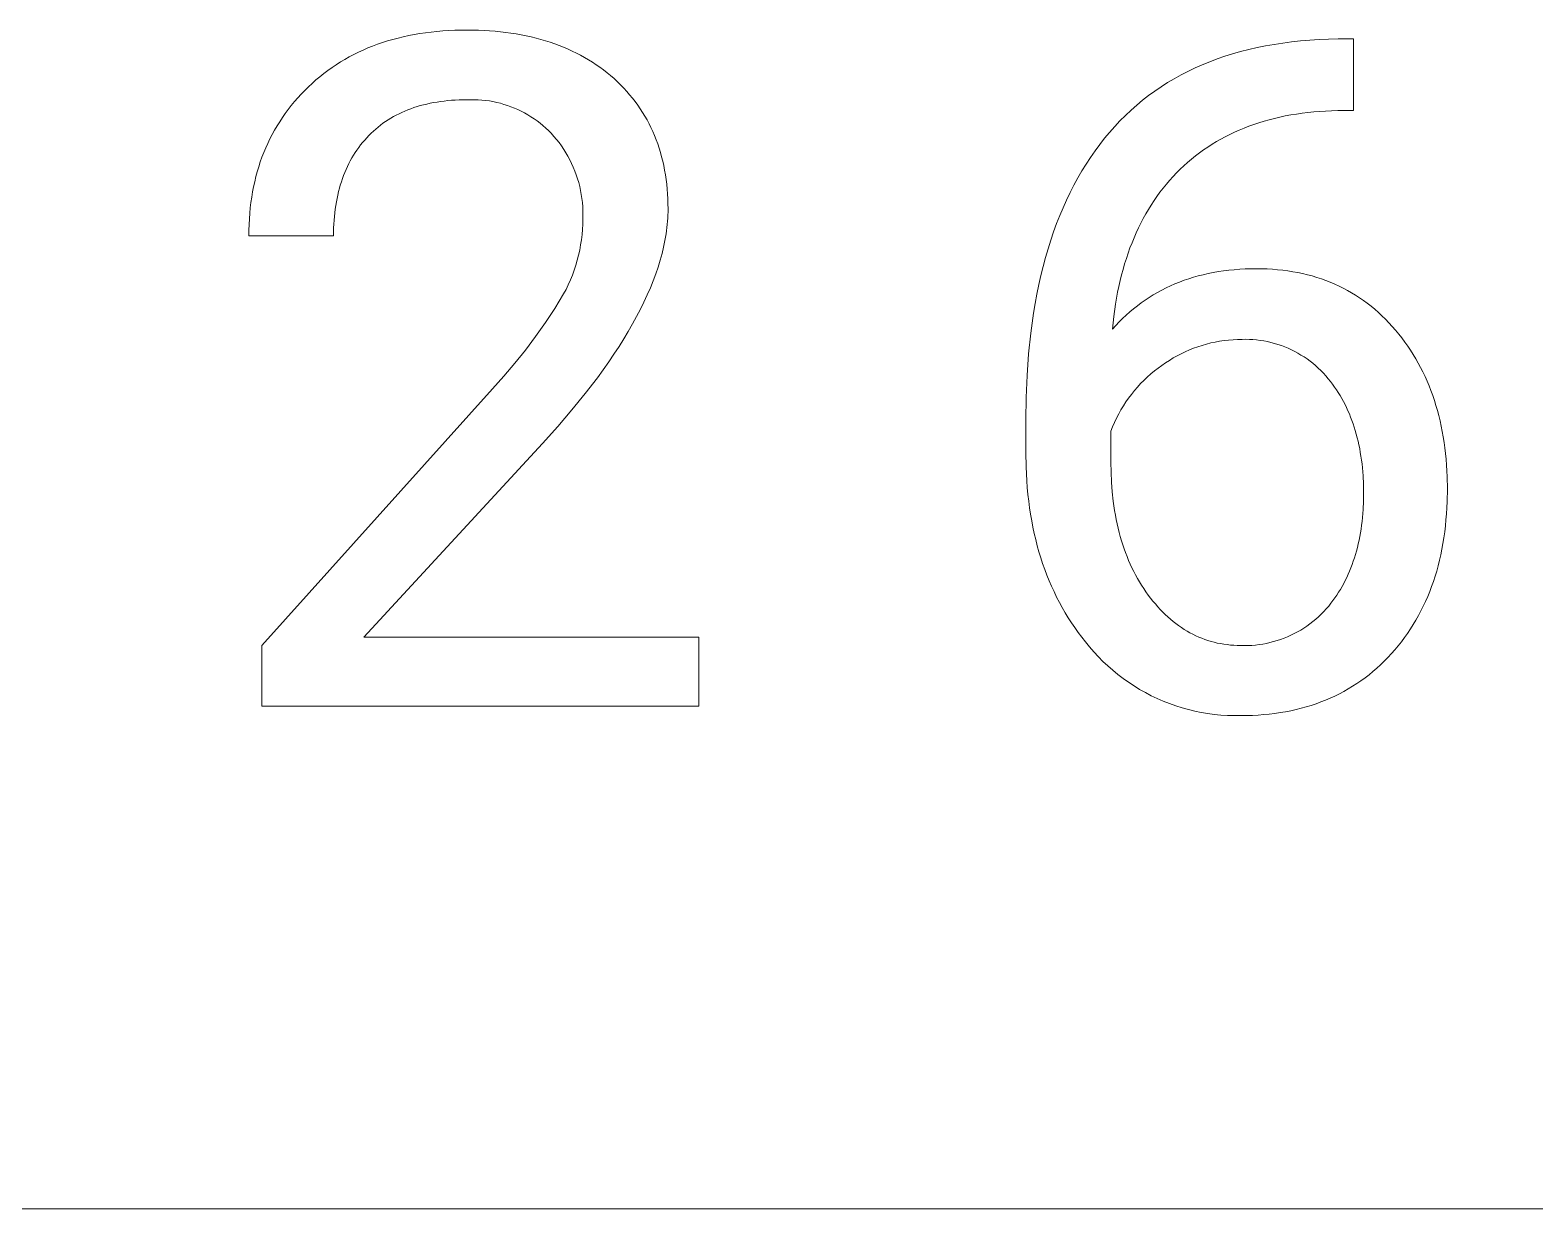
# Model space of a CAD drawing. Header units: millimetres. Extents: x -2542 to 6192, y -257 to 5845.
# Drawn here: x 4409.5 to 4596, y 231.7 to 377.8 of the extents above; entities that cross this region are included whole.
import ezdxf

# ---------------------------------------------------------------- set-up
doc = ezdxf.new("R2010")
doc.units = ezdxf.units.MM
doc.header["$MEASUREMENT"] = 0
doc.layers.add('Domyślny', color=7, linetype='Continuous', true_color=0x000000)

msp = doc.modelspace()

# ---------------------------------------------------------------- linework, layer by layer
at = {"layer": 'Domyślny', "color": 18, "lineweight": 15, "true_color": 0x000000}
for p, q in [((4455.09, 376.83), (4455.74, 376.99)), ((4455.74, 376.99), (4456.41, 377.13)), ((4456.41, 377.13), (4457.09, 377.26)), ((4457.09, 377.26), (4457.78, 377.38)), ((4457.78, 377.38), (4458.48, 377.48)), ((4458.48, 377.48), (4459.18, 377.57)), ((4459.18, 377.57), (4459.9, 377.65)), ((4459.9, 377.65), (4460.63, 377.71)), ((4460.63, 377.71), (4461.36, 377.76)), ((4461.36, 377.76), (4462.11, 377.79)), ((4462.11, 377.79), (4462.87, 377.81)), ((4462.87, 377.81), (4463.64, 377.82)), ((4463.64, 377.82), (4465.06, 377.79)), ((4465.06, 377.79), (4465.75, 377.76)), ((4465.75, 377.76), (4466.44, 377.72)), ((4466.44, 377.72), (4467.12, 377.67)), ((4467.12, 377.67), (4467.79, 377.61)), ((4467.79, 377.61), (4468.44, 377.53)), ((4468.44, 377.53), (4469.09, 377.44)), ((4469.09, 377.44), (4469.73, 377.34)), ((4469.73, 377.34), (4470.36, 377.23)), ((4470.36, 377.23), (4470.99, 377.11)), ((4470.99, 377.11), (4471.6, 376.97)), ((4471.6, 376.97), (4472.2, 376.82)), ((4449.6, 374.79), (4450.17, 375.08)), ((4450.17, 375.08), (4450.75, 375.34)), ((4450.75, 375.34), (4451.34, 375.6)), ((4451.34, 375.6), (4451.94, 375.84)), ((4451.94, 375.84), (4452.55, 376.06)), ((4452.55, 376.06), (4453.17, 376.28)), ((4453.17, 376.28), (4453.8, 376.48)), ((4453.8, 376.48), (4454.44, 376.66)), ((4454.44, 376.66), (4455.09, 376.83)), ((4472.2, 376.82), (4472.79, 376.66)), ((4472.79, 376.66), (4473.38, 376.49)), ((4473.38, 376.49), (4473.95, 376.31)), ((4473.95, 376.31), (4474.52, 376.12)), ((4474.52, 376.12), (4475.07, 375.91)), ((4475.07, 375.91), (4475.62, 375.69)), ((4475.62, 375.69), (4476.16, 375.47)), ((4476.16, 375.47), (4476.68, 375.22)), ((4476.68, 375.22), (4477.2, 374.97)), ((4558.57, 374.87), (4559.56, 375.15)), ((4559.56, 375.15), (4560.57, 375.41)), ((4560.57, 375.41), (4561.59, 375.65)), ((4561.59, 375.65), (4562.64, 375.86)), ((4562.64, 375.86), (4563.7, 376.05)), ((4563.7, 376.05), (4564.78, 376.21)), ((4564.78, 376.21), (4565.88, 376.36)), ((4565.88, 376.36), (4567, 376.48)), ((4567, 376.48), (4568.14, 376.57)), ((4568.14, 376.57), (4569.3, 376.65)), ((4569.3, 376.65), (4570.47, 376.7)), ((4570.47, 376.7), (4571.66, 376.73)), ((4571.66, 376.73), (4573.55, 376.73)), ((4573.55, 376.73), (4573.55, 367.83)), ((4446.39, 372.81), (4446.9, 373.18)), ((4446.9, 373.18), (4447.42, 373.53)), ((4447.42, 373.53), (4447.95, 373.87)), ((4447.95, 373.87), (4448.49, 374.19)), ((4448.49, 374.19), (4449.04, 374.5)), ((4449.04, 374.5), (4449.6, 374.79)), ((4477.2, 374.97), (4477.71, 374.71)), ((4477.71, 374.71), (4478.21, 374.43)), ((4478.21, 374.43), (4478.7, 374.14)), ((4478.7, 374.14), (4479.18, 373.84)), ((4479.18, 373.84), (4479.65, 373.53)), ((4479.65, 373.53), (4480.12, 373.21)), ((4480.12, 373.21), (4480.57, 372.87)), ((4553.91, 373.12), (4554.8, 373.52)), ((4554.8, 373.52), (4555.72, 373.89)), ((4555.72, 373.89), (4556.65, 374.24)), ((4556.65, 374.24), (4557.6, 374.57)), ((4557.6, 374.57), (4558.57, 374.87)), ((4444.44, 371.21), (4444.91, 371.63)), ((4444.91, 371.63), (4445.39, 372.04)), ((4445.39, 372.04), (4445.88, 372.43)), ((4445.88, 372.43), (4446.39, 372.81)), ((4480.57, 372.87), (4481.01, 372.53)), ((4481.01, 372.53), (4481.45, 372.17)), ((4481.45, 372.17), (4481.87, 371.8)), ((4481.87, 371.8), (4482.28, 371.41)), ((4482.28, 371.41), (4482.68, 371.02)), ((4549.71, 370.79), (4550.51, 371.3)), ((4550.51, 371.3), (4551.33, 371.79)), ((4551.33, 371.79), (4552.17, 372.26)), ((4552.17, 372.26), (4553.03, 372.7)), ((4553.03, 372.7), (4553.91, 373.12)), ((4442.66, 369.42), (4443.08, 369.88)), ((4443.08, 369.88), (4443.52, 370.33)), ((4443.52, 370.33), (4443.97, 370.78)), ((4443.97, 370.78), (4444.44, 371.21)), ((4482.68, 371.02), (4483.07, 370.62)), ((4483.07, 370.62), (4483.44, 370.22)), ((4483.44, 370.22), (4483.8, 369.8)), ((4483.8, 369.8), (4484.15, 369.38)), ((4547.41, 369.11), (4548.15, 369.7)), ((4548.15, 369.7), (4548.92, 370.25)), ((4548.92, 370.25), (4549.71, 370.79)), ((4441.1, 367.48), (4441.47, 367.98)), ((4441.47, 367.98), (4441.85, 368.47)), ((4441.85, 368.47), (4442.25, 368.95)), ((4442.25, 368.95), (4442.66, 369.42)), ((4455.57, 367.62), (4455.21, 367.45)), ((4455.93, 367.78), (4455.57, 367.62)), ((4456.3, 367.93), (4455.93, 367.78)), ((4456.67, 368.07), (4456.3, 367.93)), ((4457.06, 368.2), (4456.67, 368.07)), ((4457.45, 368.33), (4457.06, 368.2)), ((4457.84, 368.45), (4457.45, 368.33)), ((4458.25, 368.56), (4457.84, 368.45)), ((4458.66, 368.65), (4458.25, 368.56)), ((4459.08, 368.75), (4458.66, 368.65)), ((4459.5, 368.83), (4459.08, 368.75)), ((4459.93, 368.9), (4459.5, 368.83)), ((4460.37, 368.97), (4459.93, 368.9)), ((4460.82, 369.02), (4460.37, 368.97)), ((4461.27, 369.07), (4460.82, 369.02)), ((4461.73, 369.11), (4461.27, 369.07)), ((4462.19, 369.14), (4461.73, 369.11)), ((4462.67, 369.16), (4462.19, 369.14)), ((4463.15, 369.18), (4462.67, 369.16)), ((4463.64, 369.18), (4463.15, 369.18)), ((4464.1, 369.19), (4463.64, 369.18)), ((4464.56, 369.19), (4464.1, 369.19)), ((4465.03, 369.17), (4464.56, 369.19)), ((4465.49, 369.14), (4465.03, 369.17)), ((4465.95, 369.09), (4465.49, 369.14)), ((4466.41, 369.03), (4465.95, 369.09)), ((4466.86, 368.95), (4466.41, 369.03)), ((4467.32, 368.85), (4466.86, 368.95)), ((4467.77, 368.74), (4467.32, 368.85)), ((4468.21, 368.61), (4467.77, 368.74)), ((4468.65, 368.47), (4468.21, 368.61)), ((4469.09, 368.31), (4468.65, 368.47)), ((4469.52, 368.14), (4469.09, 368.31)), ((4469.94, 367.96), (4469.52, 368.14)), ((4470.36, 367.76), (4469.94, 367.96)), ((4470.77, 367.54), (4470.36, 367.76)), ((4484.15, 369.38), (4484.48, 368.95)), ((4484.48, 368.95), (4484.81, 368.51)), ((4484.81, 368.51), (4485.11, 368.07)), ((4485.11, 368.07), (4485.41, 367.62)), ((4485.41, 367.62), (4485.69, 367.15)), ((4545.28, 367.23), (4545.97, 367.88)), ((4545.97, 367.88), (4546.68, 368.51)), ((4546.68, 368.51), (4547.41, 369.11)), ((4567.9, 367.59), (4567.18, 367.51)), ((4568.62, 367.67), (4567.9, 367.59)), ((4569.35, 367.73), (4568.62, 367.67)), ((4570.09, 367.77), (4569.35, 367.73)), ((4570.84, 367.81), (4570.09, 367.77)), ((4571.61, 367.83), (4570.84, 367.81)), ((4573.55, 367.83), (4571.61, 367.83)), ((4439.77, 365.41), (4440.08, 365.94)), ((4440.08, 365.94), (4440.41, 366.46)), ((4440.41, 366.46), (4440.75, 366.98)), ((4440.75, 366.98), (4441.1, 367.48)), ((4452.61, 365.79), (4452.32, 365.55)), ((4452.91, 366.03), (4452.61, 365.79)), ((4453.22, 366.26), (4452.91, 366.03)), ((4453.54, 366.48), (4453.22, 366.26)), ((4453.86, 366.69), (4453.54, 366.48)), ((4454.18, 366.89), (4453.86, 366.69)), ((4454.52, 367.09), (4454.18, 366.89)), ((4454.86, 367.27), (4454.52, 367.09)), ((4455.21, 367.45), (4454.86, 367.27)), ((4471.18, 367.31), (4470.77, 367.54)), ((4471.57, 367.07), (4471.18, 367.31)), ((4471.96, 366.82), (4471.57, 367.07)), ((4472.34, 366.55), (4471.96, 366.82)), ((4472.7, 366.27), (4472.34, 366.55)), ((4473.06, 365.97), (4472.7, 366.27)), ((4473.41, 365.67), (4473.06, 365.97)), ((4485.69, 367.15), (4485.96, 366.68)), ((4485.96, 366.68), (4486.21, 366.21)), ((4486.21, 366.21), (4486.45, 365.72)), ((4486.45, 365.72), (4486.68, 365.23)), ((4543.31, 365.14), (4543.95, 365.86)), ((4543.95, 365.86), (4544.6, 366.56)), ((4544.6, 366.56), (4545.28, 367.23)), ((4560.59, 365.9), (4559.98, 365.67)), ((4561.21, 366.12), (4560.59, 365.9)), ((4561.83, 366.33), (4561.21, 366.12)), ((4562.47, 366.52), (4561.83, 366.33)), ((4563.11, 366.7), (4562.47, 366.52)), ((4563.76, 366.87), (4563.11, 366.7)), ((4564.43, 367.03), (4563.76, 366.87)), ((4565.1, 367.17), (4564.43, 367.03)), ((4565.79, 367.29), (4565.1, 367.17)), ((4566.48, 367.41), (4565.79, 367.29)), ((4567.18, 367.51), (4566.48, 367.41)), ((4438.93, 363.77), (4439.2, 364.33)), ((4439.2, 364.33), (4439.48, 364.87)), ((4439.48, 364.87), (4439.77, 365.41)), ((4450.7, 363.89), (4450.45, 363.58)), ((4450.95, 364.18), (4450.7, 363.89)), ((4451.21, 364.47), (4450.95, 364.18)), ((4451.48, 364.76), (4451.21, 364.47)), ((4451.75, 365.03), (4451.48, 364.76)), ((4452.03, 365.29), (4451.75, 365.03)), ((4452.32, 365.55), (4452.03, 365.29)), ((4473.75, 365.35), (4473.41, 365.67)), ((4474.08, 365.02), (4473.75, 365.35)), ((4474.41, 364.64), (4474.08, 365.02)), ((4474.74, 364.26), (4474.41, 364.64)), ((4475.05, 363.86), (4474.74, 364.26)), ((4475.35, 363.45), (4475.05, 363.86)), ((4486.68, 365.23), (4486.89, 364.73)), ((4486.89, 364.73), (4487.1, 364.22)), ((4487.1, 364.22), (4487.29, 363.71)), ((4542.09, 363.63), (4542.7, 364.4)), ((4542.7, 364.4), (4543.31, 365.14)), ((4556.55, 363.99), (4556.01, 363.66)), ((4557.1, 364.3), (4556.55, 363.99)), ((4557.66, 364.6), (4557.1, 364.3)), ((4558.22, 364.89), (4557.66, 364.6)), ((4558.8, 365.16), (4558.22, 364.89)), ((4559.39, 365.42), (4558.8, 365.16)), ((4559.98, 365.67), (4559.39, 365.42)), ((4438, 361.47), (4438.21, 362.05)), ((4438.21, 362.05), (4438.44, 362.64)), ((4438.44, 362.64), (4438.68, 363.21)), ((4438.68, 363.21), (4438.93, 363.77)), ((4449.57, 362.29), (4449.36, 361.96)), ((4449.77, 362.63), (4449.57, 362.29)), ((4449.99, 362.95), (4449.77, 362.63)), ((4450.22, 363.27), (4449.99, 362.95)), ((4450.45, 363.58), (4450.22, 363.27)), ((4475.63, 363.03), (4475.35, 363.45)), ((4475.9, 362.6), (4475.63, 363.03)), ((4476.15, 362.17), (4475.9, 362.6)), ((4476.39, 361.72), (4476.15, 362.17)), ((4487.29, 363.71), (4487.46, 363.18)), ((4487.46, 363.18), (4487.62, 362.65)), ((4487.62, 362.65), (4487.77, 362.11)), ((4487.77, 362.11), (4487.91, 361.56)), ((4540.41, 361.21), (4540.95, 362.04)), ((4540.95, 362.04), (4541.51, 362.84)), ((4541.51, 362.84), (4542.09, 363.63)), ((4553.96, 362.22), (4553.47, 361.82)), ((4554.46, 362.6), (4553.96, 362.22)), ((4554.97, 362.96), (4554.46, 362.6)), ((4555.49, 363.32), (4554.97, 362.96)), ((4556.01, 363.66), (4555.49, 363.32)), ((4437.46, 359.65), (4437.63, 360.26)), ((4437.63, 360.26), (4437.81, 360.87)), ((4437.81, 360.87), (4438, 361.47)), ((4448.48, 360.16), (4448.33, 359.78)), ((4448.64, 360.53), (4448.48, 360.16)), ((4448.81, 360.9), (4448.64, 360.53)), ((4448.99, 361.26), (4448.81, 360.9)), ((4449.17, 361.61), (4448.99, 361.26)), ((4449.36, 361.96), (4449.17, 361.61)), ((4476.61, 361.27), (4476.39, 361.72)), ((4476.82, 360.81), (4476.61, 361.27)), ((4477.01, 360.34), (4476.82, 360.81)), ((4477.19, 359.87), (4477.01, 360.34)), ((4487.91, 361.56), (4488.03, 361.01)), ((4488.03, 361.01), (4488.14, 360.44)), ((4488.14, 360.44), (4488.24, 359.87)), ((4539.38, 359.49), (4539.88, 360.36)), ((4539.88, 360.36), (4540.41, 361.21)), ((4551.61, 360.11), (4551.18, 359.65)), ((4552.06, 360.56), (4551.61, 360.11)), ((4552.52, 360.99), (4552.06, 360.56)), ((4552.99, 361.41), (4552.52, 360.99)), ((4553.47, 361.82), (4552.99, 361.41)), ((4437.05, 357.75), (4437.17, 358.39)), ((4437.17, 358.39), (4437.31, 359.02)), ((4437.31, 359.02), (4437.46, 359.65)), ((4447.93, 358.6), (4447.82, 358.2)), ((4448.06, 359), (4447.93, 358.6)), ((4448.19, 359.4), (4448.06, 359)), ((4448.33, 359.78), (4448.19, 359.4)), ((4477.34, 359.39), (4477.19, 359.87)), ((4477.49, 358.9), (4477.34, 359.39)), ((4477.61, 358.41), (4477.49, 358.9)), ((4477.72, 357.92), (4477.61, 358.41)), ((4488.24, 359.87), (4488.33, 359.29)), ((4488.33, 359.29), (4488.4, 358.71)), ((4488.4, 358.71), (4488.46, 358.11)), ((4538.42, 357.68), (4538.89, 358.59)), ((4538.89, 358.59), (4539.38, 359.49)), ((4550.35, 358.7), (4549.95, 358.21)), ((4550.76, 359.18), (4550.35, 358.7)), ((4551.18, 359.65), (4550.76, 359.18)), ((4436.77, 355.77), (4436.85, 356.44)), ((4436.85, 356.44), (4436.94, 357.1)), ((4436.94, 357.1), (4437.05, 357.75)), ((4447.44, 356.51), (4447.36, 356.07)), ((4447.52, 356.94), (4447.44, 356.51)), ((4447.61, 357.37), (4447.52, 356.94)), ((4447.71, 357.79), (4447.61, 357.37)), ((4447.82, 358.2), (4447.71, 357.79)), ((4477.81, 357.42), (4477.72, 357.92)), ((4477.89, 356.92), (4477.81, 357.42)), ((4477.94, 356.42), (4477.89, 356.92)), ((4477.99, 355.92), (4477.94, 356.42)), ((4488.46, 358.11), (4488.5, 357.51)), ((4488.5, 357.51), (4488.53, 356.9)), ((4488.53, 356.9), (4488.55, 356.28)), ((4537.54, 355.79), (4537.97, 356.75)), ((4537.97, 356.75), (4538.42, 357.68)), ((4548.82, 356.67), (4548.47, 356.13)), ((4549.18, 357.19), (4548.82, 356.67)), ((4549.56, 357.71), (4549.18, 357.19)), ((4549.95, 358.21), (4549.56, 357.71)), ((4436.65, 354.41), (4436.7, 355.1)), ((4436.7, 355.1), (4436.77, 355.77)), ((4447.2, 354.71), (4447.16, 354.24)), ((4447.24, 355.17), (4447.2, 354.71)), ((4447.3, 355.62), (4447.24, 355.17)), ((4447.36, 356.07), (4447.3, 355.62)), ((4478.01, 355.41), (4477.99, 355.92)), ((4478, 354.4), (4478.01, 354.91)), ((4478.01, 354.91), (4478.01, 355.41)), ((4488.53, 354.5), (4488.5, 354.12)), ((4488.54, 354.89), (4488.53, 354.5)), ((4488.56, 355.27), (4488.54, 354.89)), ((4488.55, 356.28), (4488.56, 355.66)), ((4488.56, 355.66), (4488.56, 355.27)), ((4536.74, 353.82), (4537.13, 354.82)), ((4537.13, 354.82), (4537.54, 355.79)), ((4547.8, 355.03), (4547.49, 354.46)), ((4548.13, 355.58), (4547.8, 355.03)), ((4548.47, 356.13), (4548.13, 355.58)), ((4436.59, 353.02), (4436.62, 353.72)), ((4436.59, 352.31), (4436.59, 353.02)), ((4436.62, 353.72), (4436.65, 354.41)), ((4447.1, 353.29), (4447.09, 352.8)), ((4447.09, 352.8), (4447.09, 352.31)), ((4447.13, 353.77), (4447.1, 353.29)), ((4447.16, 354.24), (4447.13, 353.77)), ((4477.9, 352.47), (4477.96, 353.11)), ((4477.96, 353.11), (4477.99, 353.76)), ((4477.99, 353.76), (4478, 354.4)), ((4488.37, 352.94), (4488.32, 352.54)), ((4488.42, 353.33), (4488.37, 352.94)), ((4488.47, 353.72), (4488.42, 353.33)), ((4488.5, 354.12), (4488.47, 353.72)), ((4536.02, 351.76), (4536.37, 352.8)), ((4536.37, 352.8), (4536.74, 353.82)), ((4546.61, 352.68), (4546.34, 352.07)), ((4546.89, 353.28), (4546.61, 352.68)), ((4547.18, 353.88), (4546.89, 353.28)), ((4547.49, 354.46), (4547.18, 353.88)), ((4447.09, 352.31), (4436.59, 352.31)), ((4477.61, 350.55), (4477.73, 351.18)), ((4477.73, 351.18), (4477.83, 351.82)), ((4477.83, 351.82), (4477.9, 352.47)), ((4488.01, 350.92), (4487.82, 350.1)), ((4488.18, 351.74), (4488.01, 350.92)), ((4488.32, 352.54), (4488.18, 351.74)), ((4535.68, 350.71), (4536.02, 351.76)), ((4545.84, 350.81), (4545.61, 350.16)), ((4546.09, 351.44), (4545.84, 350.81)), ((4546.34, 352.07), (4546.09, 351.44)), ((4477.13, 348.67), (4477.31, 349.29)), ((4477.31, 349.29), (4477.47, 349.92)), ((4477.47, 349.92), (4477.61, 350.55)), ((4487.59, 349.27), (4487.33, 348.43)), ((4487.82, 350.1), (4487.59, 349.27)), ((4535.07, 348.52), (4535.37, 349.62)), ((4535.37, 349.62), (4535.68, 350.71)), ((4545.39, 349.5), (4545.18, 348.83)), ((4545.61, 350.16), (4545.39, 349.5)), ((4476.46, 346.85), (4476.7, 347.45)), ((4476.7, 347.45), (4476.93, 348.05)), ((4476.93, 348.05), (4477.13, 348.67)), ((4487.04, 347.58), (4486.72, 346.72)), ((4487.33, 348.43), (4487.04, 347.58)), ((4534.54, 346.26), (4534.79, 347.4)), ((4534.79, 347.4), (4535.07, 348.52)), ((4544.8, 347.46), (4544.62, 346.75)), ((4544.98, 348.15), (4544.8, 347.46)), ((4545.18, 348.83), (4544.98, 348.15)), ((4553.12, 346.99), (4553.71, 347.17)), ((4553.71, 347.17), (4554.31, 347.34)), ((4554.31, 347.34), (4554.92, 347.49)), ((4554.92, 347.49), (4555.54, 347.63)), ((4555.54, 347.63), (4556.16, 347.76)), ((4556.16, 347.76), (4556.8, 347.87)), ((4556.8, 347.87), (4557.44, 347.96)), ((4557.44, 347.96), (4558.1, 348.04)), ((4558.1, 348.04), (4558.76, 348.11)), ((4558.76, 348.11), (4559.44, 348.16)), ((4559.44, 348.16), (4560.12, 348.2)), ((4560.12, 348.2), (4560.81, 348.22)), ((4560.81, 348.22), (4561.51, 348.22)), ((4561.51, 348.22), (4562.19, 348.22)), ((4562.19, 348.22), (4562.85, 348.2)), ((4562.85, 348.2), (4563.5, 348.16)), ((4563.5, 348.16), (4564.15, 348.11)), ((4564.15, 348.11), (4564.79, 348.04)), ((4564.79, 348.04), (4565.41, 347.96)), ((4565.41, 347.96), (4566.03, 347.86)), ((4566.03, 347.86), (4566.65, 347.75)), ((4566.65, 347.75), (4567.25, 347.62)), ((4567.25, 347.62), (4567.84, 347.48)), ((4567.84, 347.48), (4568.43, 347.33)), ((4568.43, 347.33), (4569, 347.16)), ((4569, 347.16), (4569.57, 346.97)), ((4475.62, 345.1), (4475.92, 345.67)), ((4475.92, 345.67), (4476.2, 346.25)), ((4476.2, 346.25), (4476.46, 346.85)), ((4486.37, 345.86), (4485.99, 344.98)), ((4486.72, 346.72), (4486.37, 345.86)), ((4534.3, 345.09), (4534.54, 346.26)), ((4544.31, 345.31), (4544.17, 344.58)), ((4544.46, 346.04), (4544.31, 345.31)), ((4544.62, 346.75), (4544.46, 346.04)), ((4548.73, 344.99), (4549.25, 345.29)), ((4549.25, 345.29), (4549.78, 345.58)), ((4549.78, 345.58), (4550.31, 345.85)), ((4550.31, 345.85), (4550.85, 346.11)), ((4550.85, 346.11), (4551.41, 346.35)), ((4551.41, 346.35), (4551.97, 346.58)), ((4551.97, 346.58), (4552.54, 346.79)), ((4552.54, 346.79), (4553.12, 346.99)), ((4569.57, 346.97), (4570.13, 346.77)), ((4570.13, 346.77), (4570.68, 346.55)), ((4570.68, 346.55), (4571.23, 346.32)), ((4571.23, 346.32), (4571.76, 346.08)), ((4571.76, 346.08), (4572.29, 345.82)), ((4572.29, 345.82), (4572.8, 345.54)), ((4572.8, 345.54), (4573.31, 345.25)), ((4573.31, 345.25), (4573.81, 344.95)), ((4474.52, 343.31), (4475.62, 345.1)), ((4485.58, 344.09), (4485.14, 343.2)), ((4485.99, 344.98), (4485.58, 344.09)), ((4533.88, 342.7), (4534.08, 343.9)), ((4534.08, 343.9), (4534.3, 345.09)), ((4544.04, 343.83), (4543.83, 342.3)), ((4544.17, 344.58), (4544.04, 343.83)), ((4546.29, 343.27), (4546.76, 343.64)), ((4546.76, 343.64), (4547.24, 344)), ((4547.24, 344), (4547.73, 344.35)), ((4547.73, 344.35), (4548.23, 344.68)), ((4548.23, 344.68), (4548.73, 344.99)), ((4573.81, 344.95), (4574.31, 344.63)), ((4574.31, 344.63), (4574.79, 344.29)), ((4574.79, 344.29), (4575.26, 343.94)), ((4575.26, 343.94), (4575.73, 343.58)), ((4575.73, 343.58), (4576.19, 343.2)), ((4472.15, 339.83), (4473.36, 341.55)), ((4473.36, 341.55), (4474.52, 343.31)), ((4484.67, 342.29), (4484.17, 341.38)), ((4485.14, 343.2), (4484.67, 342.29)), ((4533.53, 340.22), (4533.88, 342.7)), ((4543.83, 342.3), (4543.66, 340.72)), ((4544.07, 341.18), (4544.5, 341.63)), ((4544.5, 341.63), (4544.93, 342.06)), ((4544.93, 342.06), (4545.38, 342.48)), ((4545.38, 342.48), (4545.83, 342.88)), ((4545.83, 342.88), (4546.29, 343.27)), ((4576.19, 343.2), (4576.64, 342.8)), ((4576.64, 342.8), (4577.08, 342.39)), ((4577.08, 342.39), (4577.51, 341.97)), ((4577.51, 341.97), (4577.94, 341.53)), ((4577.94, 341.53), (4578.35, 341.07)), ((4470.89, 338.15), (4472.15, 339.83)), ((4483.64, 340.45), (4483.08, 339.52)), ((4484.17, 341.38), (4483.64, 340.45)), ((4533.27, 337.66), (4533.53, 340.22)), ((4543.66, 340.72), (4544.07, 341.18)), ((4578.35, 341.07), (4578.76, 340.6)), ((4578.76, 340.6), (4579.16, 340.13)), ((4579.16, 340.13), (4579.54, 339.64)), ((4579.54, 339.64), (4579.91, 339.14)), ((4469.58, 336.51), (4470.89, 338.15)), ((4482.49, 338.58), (4481.86, 337.63)), ((4483.08, 339.52), (4482.49, 338.58)), ((4552.69, 337.93), (4552.18, 337.69)), ((4553.2, 338.16), (4552.69, 337.93)), ((4553.72, 338.37), (4553.2, 338.16)), ((4554.24, 338.56), (4553.72, 338.37)), ((4554.78, 338.73), (4554.24, 338.56)), ((4555.31, 338.88), (4554.78, 338.73)), ((4555.86, 339.02), (4555.31, 338.88)), ((4556.4, 339.14), (4555.86, 339.02)), ((4556.95, 339.24), (4556.4, 339.14)), ((4557.51, 339.32), (4556.95, 339.24)), ((4558.06, 339.39), (4557.51, 339.32)), ((4558.62, 339.43), (4558.06, 339.39)), ((4559.18, 339.46), (4558.62, 339.43)), ((4559.74, 339.47), (4559.18, 339.46)), ((4560.19, 339.48), (4559.74, 339.47)), ((4560.64, 339.47), (4560.19, 339.48)), ((4561.09, 339.44), (4560.64, 339.47)), ((4561.54, 339.4), (4561.09, 339.44)), ((4561.99, 339.34), (4561.54, 339.4)), ((4562.43, 339.27), (4561.99, 339.34)), ((4562.87, 339.19), (4562.43, 339.27)), ((4563.31, 339.09), (4562.87, 339.19)), ((4563.75, 338.97), (4563.31, 339.09)), ((4564.18, 338.84), (4563.75, 338.97)), ((4564.61, 338.7), (4564.18, 338.84)), ((4565.03, 338.54), (4564.61, 338.7)), ((4565.44, 338.36), (4565.03, 338.54)), ((4565.85, 338.18), (4565.44, 338.36)), ((4566.26, 337.98), (4565.85, 338.18)), ((4566.65, 337.76), (4566.26, 337.98)), ((4567.04, 337.53), (4566.65, 337.76)), ((4579.91, 339.14), (4580.27, 338.64)), ((4580.27, 338.64), (4580.62, 338.12)), ((4580.62, 338.12), (4580.95, 337.6)), ((4468.22, 334.91), (4469.58, 336.51)), ((4481.21, 336.67), (4479.81, 334.72)), ((4481.86, 337.63), (4481.21, 336.67)), ((4533.08, 335.01), (4533.27, 337.66)), ((4549.32, 335.9), (4548.86, 335.55)), ((4549.79, 336.24), (4549.32, 335.9)), ((4550.25, 336.56), (4549.79, 336.24)), ((4550.72, 336.87), (4550.25, 336.56)), ((4551.2, 337.16), (4550.72, 336.87)), ((4551.69, 337.43), (4551.2, 337.16)), ((4552.18, 337.69), (4551.69, 337.43)), ((4567.42, 337.29), (4567.04, 337.53)), ((4567.8, 337.04), (4567.42, 337.29)), ((4568.16, 336.77), (4567.8, 337.04)), ((4568.51, 336.5), (4568.16, 336.77)), ((4568.86, 336.21), (4568.51, 336.5)), ((4569.19, 335.9), (4568.86, 336.21)), ((4569.52, 335.59), (4569.19, 335.9)), ((4580.95, 337.6), (4581.27, 337.07)), ((4581.27, 337.07), (4581.58, 336.53)), ((4581.58, 336.53), (4581.88, 335.98)), ((4581.88, 335.98), (4582.16, 335.43)), ((4466.81, 333.35), (4468.22, 334.91)), ((4479.81, 334.72), (4478.29, 332.74)), ((4532.96, 332.28), (4533.08, 335.01)), ((4547.56, 334.39), (4547.15, 333.98)), ((4547.98, 334.79), (4547.56, 334.39)), ((4548.41, 335.18), (4547.98, 334.79)), ((4548.86, 335.55), (4548.41, 335.18)), ((4569.83, 335.27), (4569.52, 335.59)), ((4570.13, 334.93), (4569.83, 335.27)), ((4570.42, 334.59), (4570.13, 334.93)), ((4570.7, 334.24), (4570.42, 334.59)), ((4570.96, 333.9), (4570.7, 334.24)), ((4582.16, 335.43), (4582.43, 334.86)), ((4582.43, 334.86), (4582.68, 334.28)), ((4582.68, 334.28), (4582.93, 333.7)), ((4438.19, 301.53), (4466.81, 333.35)), ((4478.29, 332.74), (4476.65, 330.72)), ((4532.92, 329.47), (4532.96, 332.28)), ((4545.67, 332.19), (4545.33, 331.71)), ((4546.01, 332.65), (4545.67, 332.19)), ((4546.38, 333.11), (4546.01, 332.65)), ((4546.76, 333.55), (4546.38, 333.11)), ((4547.15, 333.98), (4546.76, 333.55)), ((4571.2, 333.56), (4570.96, 333.9)), ((4571.44, 333.22), (4571.2, 333.56)), ((4571.66, 332.87), (4571.44, 333.22)), ((4571.88, 332.51), (4571.66, 332.87)), ((4572.1, 332.14), (4571.88, 332.51)), ((4572.3, 331.77), (4572.1, 332.14)), ((4582.93, 333.7), (4583.16, 333.11)), ((4583.16, 333.11), (4583.38, 332.51)), ((4583.38, 332.51), (4583.59, 331.9)), ((4476.65, 330.72), (4474.89, 328.66)), ((4544.72, 330.73), (4544.44, 330.22)), ((4545.02, 331.22), (4544.72, 330.73)), ((4545.33, 331.71), (4545.02, 331.22)), ((4572.5, 331.39), (4572.3, 331.77)), ((4572.69, 331.01), (4572.5, 331.39)), ((4572.87, 330.62), (4572.69, 331.01)), ((4573.04, 330.22), (4572.87, 330.62)), ((4583.59, 331.9), (4583.78, 331.28)), ((4583.78, 331.28), (4583.96, 330.65)), ((4583.96, 330.65), (4584.13, 330.02)), ((4474.89, 328.66), (4473, 326.57)), ((4532.92, 325.45), (4532.92, 329.47)), ((4543.69, 328.64), (4543.48, 328.1)), ((4543.92, 329.17), (4543.69, 328.64)), ((4544.17, 329.7), (4543.92, 329.17)), ((4544.44, 330.22), (4544.17, 329.7)), ((4573.2, 329.82), (4573.04, 330.22)), ((4573.36, 329.41), (4573.2, 329.82)), ((4573.51, 329), (4573.36, 329.41)), ((4573.65, 328.58), (4573.51, 329)), ((4573.78, 328.15), (4573.65, 328.58)), ((4584.13, 330.02), (4584.29, 329.37)), ((4584.29, 329.37), (4584.43, 328.72)), ((4584.43, 328.72), (4584.56, 328.05)), ((4473, 326.57), (4450.84, 302.55)), ((4543.48, 328.1), (4543.48, 324.26)), ((4573.9, 327.72), (4573.78, 328.15)), ((4574.02, 327.28), (4573.9, 327.72)), ((4574.13, 326.83), (4574.02, 327.28)), ((4574.23, 326.38), (4574.13, 326.83)), ((4584.56, 328.05), (4584.68, 327.38)), ((4584.68, 327.38), (4584.79, 326.7)), ((4584.79, 326.7), (4584.88, 326.01)), ((4532.95, 323.67), (4532.92, 325.45)), ((4574.32, 325.92), (4574.23, 326.38)), ((4574.4, 325.45), (4574.32, 325.92)), ((4574.48, 324.98), (4574.4, 325.45)), ((4574.55, 324.5), (4574.48, 324.98)), ((4584.88, 326.01), (4584.96, 325.32)), ((4584.96, 325.32), (4585.03, 324.61)), ((4533.04, 321.94), (4532.95, 323.67)), ((4543.48, 324.26), (4543.5, 322.99)), ((4543.5, 322.99), (4543.55, 321.76)), ((4574.61, 324.02), (4574.55, 324.5)), ((4574.66, 323.53), (4574.61, 324.02)), ((4574.74, 322.53), (4574.66, 323.53)), ((4585.03, 324.61), (4585.09, 323.89)), ((4585.09, 323.89), (4585.13, 323.17)), ((4585.13, 323.17), (4585.16, 322.44)), ((4533.1, 321.09), (4533.04, 321.94)), ((4533.18, 320.24), (4533.1, 321.09)), ((4543.55, 321.76), (4543.64, 320.56)), ((4574.79, 321.5), (4574.74, 322.53)), ((4574.8, 320.45), (4574.79, 321.5)), ((4585.16, 322.44), (4585.19, 320.94)), ((4585.19, 320.94), (4585.16, 319.37)), ((4533.28, 319.41), (4533.18, 320.24)), ((4533.39, 318.59), (4533.28, 319.41)), ((4543.64, 320.56), (4543.77, 319.39)), ((4543.77, 319.39), (4543.85, 318.82)), ((4574.74, 318.38), (4574.79, 319.4)), ((4574.79, 319.4), (4574.8, 320.45)), ((4585.16, 319.37), (4585.13, 318.59)), ((4533.51, 317.78), (4533.39, 318.59)), ((4533.65, 316.98), (4533.51, 317.78)), ((4543.85, 318.82), (4543.93, 318.25)), ((4543.93, 318.25), (4544.03, 317.69)), ((4544.03, 317.69), (4544.13, 317.14)), ((4574.61, 316.9), (4574.66, 317.39)), ((4574.66, 317.39), (4574.74, 318.38)), ((4585.08, 317.83), (4585.02, 317.08)), ((4585.13, 318.59), (4585.08, 317.83)), ((4533.8, 316.19), (4533.65, 316.98)), ((4533.97, 315.41), (4533.8, 316.19)), ((4534.15, 314.64), (4533.97, 315.41)), ((4544.13, 317.14), (4544.24, 316.6)), ((4544.24, 316.6), (4544.37, 316.07)), ((4544.37, 316.07), (4544.5, 315.54)), ((4544.5, 315.54), (4544.64, 315.02)), ((4574.33, 315.01), (4574.41, 315.48)), ((4574.41, 315.48), (4574.49, 315.94)), ((4574.49, 315.94), (4574.55, 316.42)), ((4574.55, 316.42), (4574.61, 316.9)), ((4584.86, 315.6), (4584.76, 314.87)), ((4584.94, 316.33), (4584.86, 315.6)), ((4585.02, 317.08), (4584.94, 316.33)), ((4534.34, 313.88), (4534.15, 314.64)), ((4534.55, 313.14), (4534.34, 313.88)), ((4544.64, 315.02), (4544.79, 314.51)), ((4544.79, 314.51), (4544.94, 314.01)), ((4544.94, 314.01), (4545.11, 313.51)), ((4545.11, 313.51), (4545.29, 313.03)), ((4573.92, 313.22), (4574.03, 313.66)), ((4574.03, 313.66), (4574.14, 314.11)), ((4574.14, 314.11), (4574.24, 314.56)), ((4574.24, 314.56), (4574.33, 315.01)), ((4584.51, 313.46), (4584.37, 312.76)), ((4584.64, 314.16), (4584.51, 313.46)), ((4584.76, 314.87), (4584.64, 314.16)), ((4534.77, 312.4), (4534.55, 313.14)), ((4535.01, 311.67), (4534.77, 312.4)), ((4535.27, 310.95), (4535.01, 311.67)), ((4545.29, 313.03), (4545.47, 312.55)), ((4545.47, 312.55), (4545.67, 312.07)), ((4545.67, 312.07), (4545.87, 311.61)), ((4545.87, 311.61), (4546.08, 311.15)), ((4573.38, 311.54), (4573.53, 311.95)), ((4573.53, 311.95), (4573.67, 312.37)), ((4573.67, 312.37), (4573.8, 312.79)), ((4573.8, 312.79), (4573.92, 313.22)), ((4584.22, 312.08), (4584.05, 311.41)), ((4584.37, 312.76), (4584.22, 312.08)), ((4535.53, 310.25), (4535.27, 310.95)), ((4535.81, 309.55), (4535.53, 310.25)), ((4546.08, 311.15), (4546.3, 310.7)), ((4546.3, 310.7), (4546.53, 310.26)), ((4546.53, 310.26), (4546.77, 309.83)), ((4546.77, 309.83), (4547.02, 309.4)), ((4572.53, 309.57), (4572.72, 309.95)), ((4572.72, 309.95), (4572.9, 310.34)), ((4572.9, 310.34), (4573.07, 310.73)), ((4573.07, 310.73), (4573.23, 311.13)), ((4573.23, 311.13), (4573.38, 311.54)), ((4583.67, 310.09), (4583.46, 309.45)), ((4583.87, 310.74), (4583.67, 310.09)), ((4584.05, 311.41), (4583.87, 310.74)), ((4536.11, 308.86), (4535.81, 309.55)), ((4536.42, 308.19), (4536.11, 308.86)), ((4536.74, 307.52), (4536.42, 308.19)), ((4547.02, 309.4), (4547.28, 308.98)), ((4547.28, 308.98), (4547.55, 308.57)), ((4547.55, 308.57), (4547.82, 308.17)), ((4547.82, 308.17), (4548.11, 307.77)), ((4571.49, 307.76), (4571.71, 308.11)), ((4571.71, 308.11), (4571.93, 308.47)), ((4571.93, 308.47), (4572.14, 308.83)), ((4572.14, 308.83), (4572.34, 309.2)), ((4572.34, 309.2), (4572.53, 309.57)), ((4583, 308.19), (4582.75, 307.57)), ((4583.24, 308.81), (4583, 308.19)), ((4583.46, 309.45), (4583.24, 308.81)), ((4537.08, 306.86), (4536.74, 307.52)), ((4537.44, 306.22), (4537.08, 306.86)), ((4537.8, 305.58), (4537.44, 306.22)), ((4548.11, 307.77), (4548.39, 307.39)), ((4548.39, 307.39), (4548.69, 307.02)), ((4548.69, 307.02), (4548.99, 306.66)), ((4548.99, 306.66), (4549.29, 306.32)), ((4549.29, 306.32), (4549.59, 305.98)), ((4569.87, 305.71), (4570.18, 306.05)), ((4570.18, 306.05), (4570.48, 306.39)), ((4570.48, 306.39), (4570.76, 306.75)), ((4570.76, 306.75), (4571.01, 307.08)), ((4571.01, 307.08), (4571.25, 307.42)), ((4571.25, 307.42), (4571.49, 307.76)), ((4582.21, 306.38), (4581.92, 305.79)), ((4582.49, 306.97), (4582.21, 306.38)), ((4582.75, 307.57), (4582.49, 306.97)), ((4538.19, 304.96), (4537.8, 305.58)), ((4538.58, 304.34), (4538.19, 304.96)), ((4538.99, 303.74), (4538.58, 304.34)), ((4549.59, 305.98), (4549.91, 305.66)), ((4549.91, 305.66), (4550.22, 305.35)), ((4550.22, 305.35), (4550.54, 305.05)), ((4550.54, 305.05), (4550.87, 304.76)), ((4550.87, 304.76), (4551.2, 304.49)), ((4551.2, 304.49), (4551.53, 304.23)), ((4551.53, 304.23), (4551.87, 303.98)), ((4567.78, 303.92), (4568.15, 304.19)), ((4568.15, 304.19), (4568.52, 304.47)), ((4568.52, 304.47), (4568.87, 304.76)), ((4568.87, 304.76), (4569.21, 305.07)), ((4569.21, 305.07), (4569.54, 305.38)), ((4569.54, 305.38), (4569.87, 305.71)), ((4581.3, 304.65), (4580.97, 304.1)), ((4581.62, 305.22), (4581.3, 304.65)), ((4581.92, 305.79), (4581.62, 305.22)), ((4450.84, 302.55), (4492.37, 302.55)), ((4492.37, 302.55), (4492.37, 293.97)), ((4539.42, 303.14), (4538.99, 303.74)), ((4539.86, 302.56), (4539.42, 303.14)), ((4540.31, 301.98), (4539.86, 302.56)), ((4551.87, 303.98), (4552.21, 303.74)), ((4552.21, 303.74), (4552.56, 303.51)), ((4552.56, 303.51), (4552.91, 303.3)), ((4552.91, 303.3), (4553.27, 303.09)), ((4553.27, 303.09), (4553.63, 302.9)), ((4553.63, 302.9), (4553.99, 302.73)), ((4553.99, 302.73), (4554.36, 302.56)), ((4554.36, 302.56), (4554.74, 302.41)), ((4554.74, 302.41), (4555.12, 302.26)), ((4555.12, 302.26), (4555.5, 302.13)), ((4564.09, 302.12), (4564.52, 302.26)), ((4564.52, 302.26), (4564.95, 302.42)), ((4564.95, 302.42), (4565.38, 302.59)), ((4565.38, 302.59), (4565.8, 302.78)), ((4565.8, 302.78), (4566.21, 302.98)), ((4566.21, 302.98), (4566.61, 303.2)), ((4566.61, 303.2), (4567.01, 303.42)), ((4567.01, 303.42), (4567.4, 303.67)), ((4567.4, 303.67), (4567.78, 303.92)), ((4579.89, 302.5), (4579.5, 301.98)), ((4580.26, 303.02), (4579.89, 302.5)), ((4580.62, 303.56), (4580.26, 303.02)), ((4580.97, 304.1), (4580.62, 303.56)), ((4438.19, 293.97), (4438.19, 301.53)), ((4540.82, 301.34), (4540.31, 301.98)), ((4541.36, 300.72), (4540.82, 301.34)), ((4541.92, 300.12), (4541.36, 300.72)), ((4555.5, 302.13), (4555.89, 302.02)), ((4555.89, 302.02), (4556.28, 301.91)), ((4556.28, 301.91), (4556.67, 301.82)), ((4556.67, 301.82), (4557.07, 301.74)), ((4557.07, 301.74), (4557.48, 301.67)), ((4557.48, 301.67), (4557.89, 301.62)), ((4557.89, 301.62), (4558.3, 301.57)), ((4558.3, 301.57), (4558.72, 301.54)), ((4558.72, 301.54), (4559.14, 301.52)), ((4559.14, 301.52), (4559.56, 301.52)), ((4559.56, 301.52), (4560.02, 301.51)), ((4560.02, 301.51), (4560.48, 301.51)), ((4560.48, 301.51), (4560.94, 301.53)), ((4560.94, 301.53), (4561.4, 301.57)), ((4561.4, 301.57), (4561.85, 301.62)), ((4561.85, 301.62), (4562.3, 301.69)), ((4562.3, 301.69), (4562.76, 301.78)), ((4562.76, 301.78), (4563.2, 301.88)), ((4563.2, 301.88), (4563.65, 301.99)), ((4563.65, 301.99), (4564.09, 302.12)), ((4578.27, 300.5), (4577.82, 300.03)), ((4578.69, 300.98), (4578.27, 300.5)), ((4579.11, 301.48), (4578.69, 300.98)), ((4579.5, 301.98), (4579.11, 301.48)), ((4542.49, 299.54), (4541.92, 300.12)), ((4543.09, 298.98), (4542.49, 299.54)), ((4543.7, 298.44), (4543.09, 298.98)), ((4576.45, 298.7), (4575.97, 298.29)), ((4576.92, 299.13), (4576.45, 298.7)), ((4577.37, 299.57), (4576.92, 299.13)), ((4577.82, 300.03), (4577.37, 299.57)), ((4544.34, 297.92), (4543.7, 298.44)), ((4544.99, 297.42), (4544.34, 297.92)), ((4545.66, 296.95), (4544.99, 297.42)), ((4546.34, 296.5), (4545.66, 296.95)), ((4573.97, 296.79), (4573.44, 296.45)), ((4574.48, 297.14), (4573.97, 296.79)), ((4574.99, 297.51), (4574.48, 297.14)), ((4575.48, 297.89), (4574.99, 297.51)), ((4575.97, 298.29), (4575.48, 297.89)), ((4547.04, 296.07), (4546.34, 296.5)), ((4547.75, 295.67), (4547.04, 296.07)), ((4548.48, 295.29), (4547.75, 295.67)), ((4549.22, 294.94), (4548.48, 295.29)), ((4549.97, 294.62), (4549.22, 294.94)), ((4570.68, 294.99), (4570.1, 294.74)), ((4571.25, 295.25), (4570.68, 294.99)), ((4571.81, 295.53), (4571.25, 295.25)), ((4572.37, 295.82), (4571.81, 295.53)), ((4572.91, 296.13), (4572.37, 295.82)), ((4573.44, 296.45), (4572.91, 296.13)), ((4492.37, 293.97), (4438.19, 293.97)), ((4550.73, 294.32), (4549.97, 294.62)), ((4551.51, 294.04), (4550.73, 294.32)), ((4552.29, 293.8), (4551.51, 294.04)), ((4553.08, 293.58), (4552.29, 293.8)), ((4553.87, 293.38), (4553.08, 293.58)), ((4554.68, 293.22), (4553.87, 293.38)), ((4555.48, 293.08), (4554.68, 293.22)), ((4556.29, 292.97), (4555.48, 293.08)), ((4557.11, 292.89), (4556.29, 292.97)), ((4562.42, 292.94), (4561.72, 292.89)), ((4563.11, 293.01), (4562.42, 292.94)), ((4563.8, 293.09), (4563.11, 293.01)), ((4564.47, 293.19), (4563.8, 293.09)), ((4565.13, 293.3), (4564.47, 293.19)), ((4565.79, 293.43), (4565.13, 293.3)), ((4566.43, 293.57), (4565.79, 293.43)), ((4567.07, 293.73), (4566.43, 293.57)), ((4567.69, 293.9), (4567.07, 293.73)), ((4568.31, 294.09), (4567.69, 293.9)), ((4568.92, 294.29), (4568.31, 294.09)), ((4569.51, 294.51), (4568.92, 294.29)), ((4570.1, 294.74), (4569.51, 294.51)), ((4557.93, 292.84), (4557.11, 292.89)), ((4558.75, 292.82), (4557.93, 292.84)), ((4559.56, 292.82), (4558.75, 292.82)), ((4560.29, 292.83), (4559.56, 292.82)), ((4561.01, 292.85), (4560.29, 292.83)), ((4561.72, 292.89), (4561.01, 292.85)), ((2891.58, 231.65), (6192.16, 231.65))]:
    msp.add_line(p, q, dxfattribs=at)

doc.saveas('drawing.dxf')
